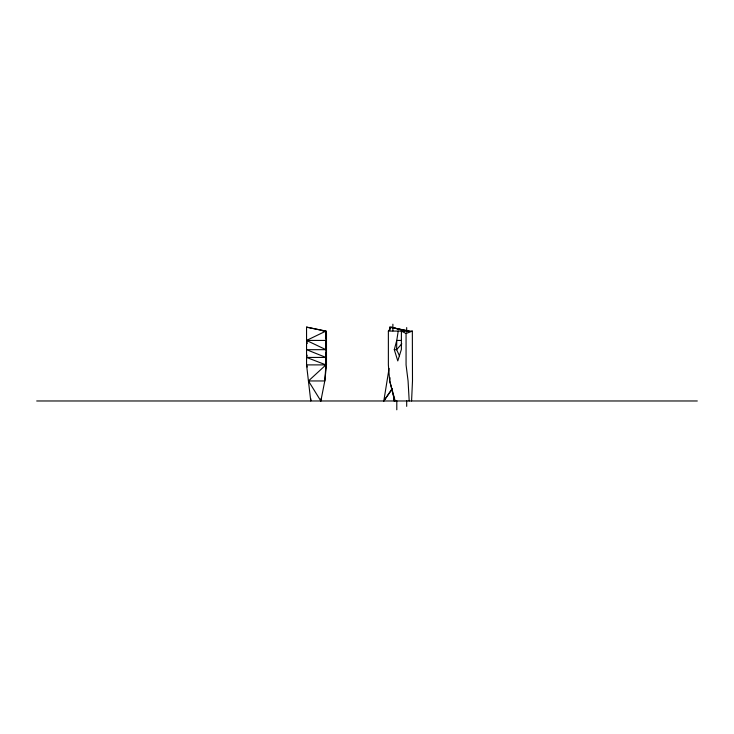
<?xml version="1.0" encoding="UTF-8"?>
<svg xmlns="http://www.w3.org/2000/svg" width="734" height="734" viewBox="0 0 734 734"><rect width="100%" height="100%" fill="white"/><g stroke="black" fill="none" stroke-linecap="round" stroke-linejoin="round"><path stroke-width="1.1" d="M310.831 398.745L310.766 400.975L306.555 364.89L306.555 327.125L325.933 331.08L325.933 364.89L324.795 380.955L320.85 400.975L308.464 380.955L325.933 364.89L326.483 357.43L325.547 352.412M394.112 398.745L394.048 400.975L393.277 394.296M411.581 400.975L412.49 380.955L412.343 331.107L388.369 331.08L388.369 364.89L389.671 380.955L394.764 400.975M320.85 400.975L320.978 398.745M325.547 345.567L325.933 340.438L306.555 340.438L307.234 343.521M325.492 331.906L326.483 333.511L326.483 364.89L324.795 380.955L308.464 380.955M390.084 377.744L389.745 380.955L395.158 400.975M325.575 334.199L325.933 331.08L322.859 331.107M398.223 331.08L396.755 340.438L394.296 349.678L397.782 360.908L401.388 349.402L401.388 331.107L406.067 333.511L412.343 331.107M392.259 389.093L383.809 400.975L389.075 368.44M325.492 337.952L326.483 333.511M325.933 364.89L306.555 357.43L307.142 355.21M325.593 368.101L326.483 364.89L325.538 352.999L326.226 360.908L325.557 354.632M383.809 400.975L392.075 388.699M388.369 331.08L391.442 327.125L404.764 331.08M401.801 343.796L396.626 349.678L394.296 349.678M325.933 331.08L306.555 340.438L325.933 349.678L306.555 349.678L325.933 357.43L306.555 357.43M401.324 340.438L396.755 340.438L396.626 349.678L399.434 355.807M326.483 364.89L306.555 364.89L307.197 367.028M36.7 400.975L697.3 400.975M389.837 330.456L389.837 327.125L409.214 331.08M389.837 327.125L408.508 331.08M306.555 327.125L325.235 331.08M325.492 343.246L326.483 349.402M409.196 400.975L408.076 380.955L406.067 364.89L406.067 333.511M406.691 327.593L406.691 332.153M406.691 400.654L406.691 406.361M396.8 400.764L396.8 409.801M392.883 324.199L392.883 330.906"/></g></svg>
